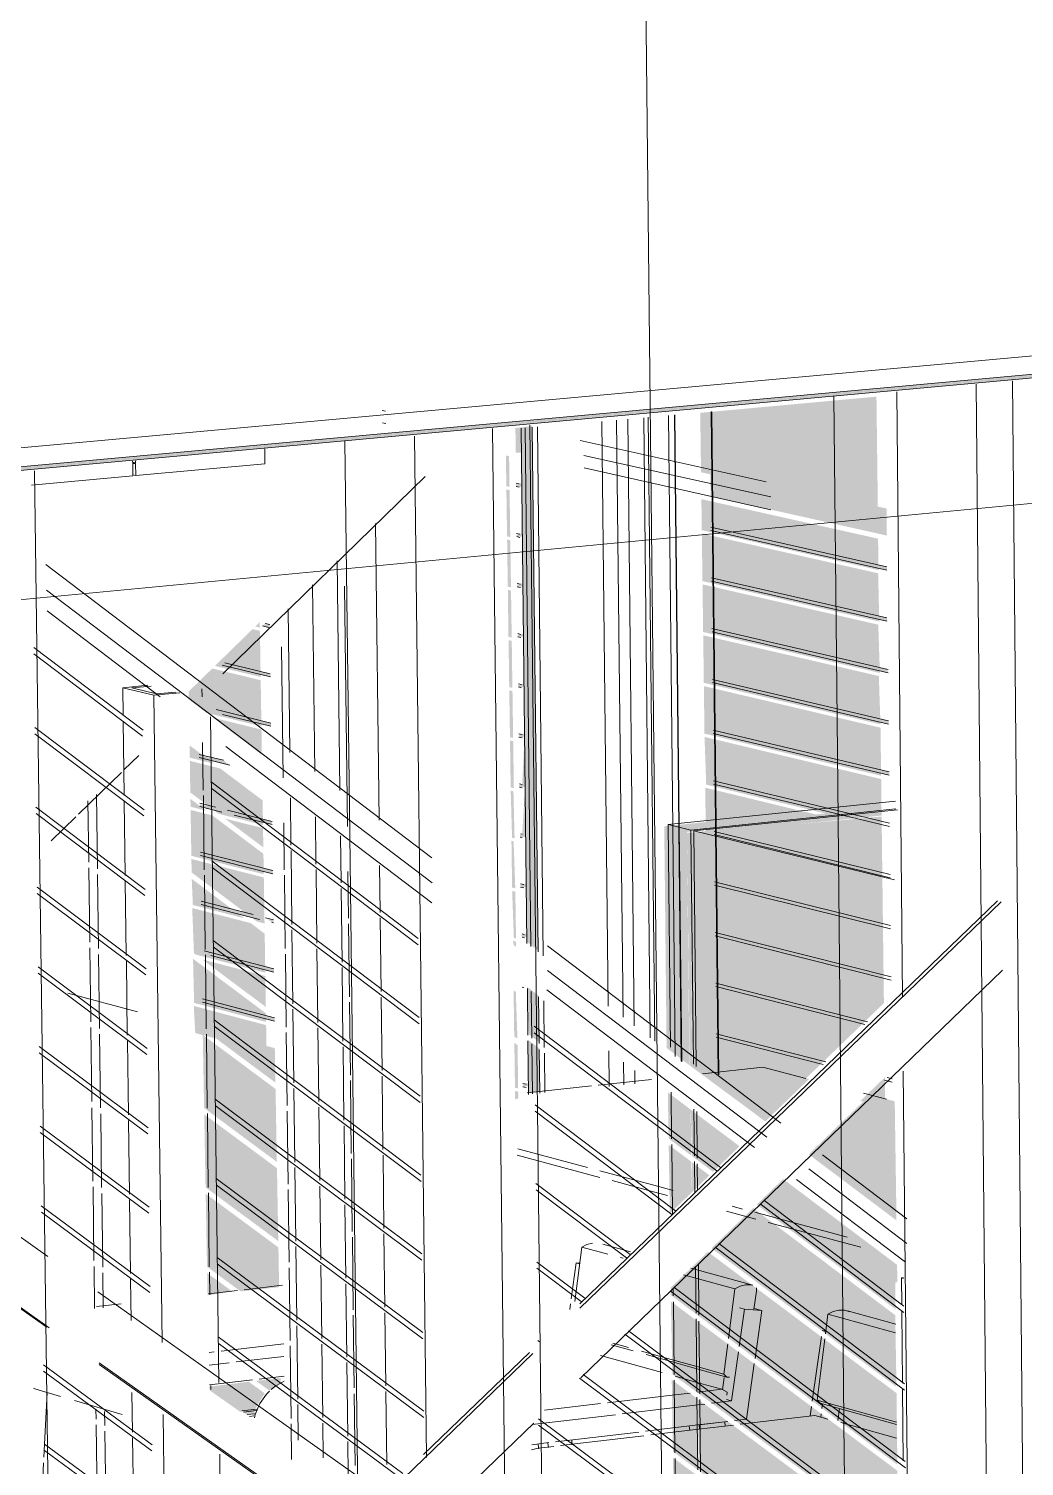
# Model space of a CAD drawing. Header units: inches. Extents: x 5690 to 5695, y -585 to 907.
# Drawn here: x 5690.4697 to 5690.5173, y 906.986 to 907.0548 of the extents above; entities that cross this region are included whole.
import ezdxf

# ---------------------------------------------------------------- set-up
doc = ezdxf.new("R2010")
doc.units = ezdxf.units.IN
doc.header["$MEASUREMENT"] = 0
for name, color, linetype, lineweight in [('A-CLNG', 13, 'Continuous', 13), ('A-DOOR', 31, 'Continuous', 13), ('A-DOOR-FRAM', 31, 'Continuous', 9), ('A-FLOR', 192, 'Continuous', 13), ('A-FLOR-HRAL', 11, 'Continuous', 9), ('A-GLAZ-2', 151, 'Continuous', 9), ('A-GLAZ-CURT', 52, 'Continuous', 9), ('A-GLAZ-CWMG', 51, 'Continuous', 9), ('A-ROOF', 132, 'Continuous', 13), ('A-WALL-PATT-1', 111, 'Continuous', 9), ('G-ANNO-SYMB-1', 111, 'Continuous', 9), ('I-FURN', 30, 'Continuous', 9), ('Q-CASE', 31, 'Continuous', 9), ('Q-SPCQ', 91, 'Continuous', 9), ('S-BEAM', 12, 'Continuous', 9), ('S-COLS', 52, 'Continuous', 9), ('S-STRS', 31, 'Continuous', 9)]:
    doc.layers.add(name, color=color, linetype=linetype, lineweight=lineweight)
for name, color, linetype, lineweight, transparency in [('A-DOOR-1', 31, 'Continuous', 13, 0.75), ('A-GLAZ-1', 151, 'Continuous', 13, 0.75), ('Q-SPCQ-1', 91, 'Continuous', 9, 0.3)]:
    doc.layers.add(name, color=color, linetype=linetype, lineweight=lineweight, transparency=transparency)

# ---------------------------------------------------------------- blocks, each defined once
blk = doc.blocks.new('FP_21-3D View 1')
at = {"layer": 'A-WALL-PATT-1'}
for p, q in [((5690.508388, 907.018621), (5690.508205, 907.037233)), ((5690.485023, 907.016235), (5690.484796, 907.035088)), ((5690.508705, 906.986502), (5690.508388, 907.018621)), ((5690.508388, 907.018621), (5690.508388, 907.018621)), ((5690.485415, 906.983705), (5690.485023, 907.016235)), ((5690.485023, 907.016235), (5690.485023, 907.016235)), ((5690.509021, 906.954573), (5690.508705, 906.986502)), ((5690.508705, 906.986502), (5690.508705, 906.986502))]:
    blk.add_line(p, q, dxfattribs=at)
blk = doc.blocks.new('FP_46-3D View 1')
at = {"layer": 'S-COLS'}
for p, q in [((5690.486427, 907.016942), (5690.486259, 907.031141)), ((5690.48648, 907.012521), (5690.486453, 907.014777)), ((5690.486525, 907.008735), (5690.486483, 907.012258)), ((5690.48657, 907.004952), (5690.486528, 907.008473)), ((5690.486615, 907.001172), (5690.486573, 907.00469)), ((5690.48666, 906.997395), (5690.486618, 907.00091)), ((5690.486705, 906.99362), (5690.486663, 906.997133)), ((5690.48675, 906.989857), (5690.486708, 906.993358)), ((5690.486795, 906.986088), (5690.486753, 906.989586))]:
    blk.add_line(p, q, dxfattribs=at)
blk = doc.blocks.new('FP_47-3D View 1')
at = {"layer": 'S-COLS'}
for p, q in [((5690.484555, 907.018364), (5690.484423, 907.029353)), ((5690.483353, 907.019273), (5690.483244, 907.028207)), ((5690.482154, 907.020179), (5690.48207, 907.027065)), ((5690.482209, 907.015744), (5690.482181, 907.018008)), ((5690.483407, 907.014842), (5690.483379, 907.017103)), ((5690.484609, 907.013936), (5690.484582, 907.016196)), ((5690.482256, 907.011947), (5690.482212, 907.015481)), ((5690.483453, 907.011048), (5690.48341, 907.014578)), ((5690.484655, 907.010146), (5690.484612, 907.013673)), ((5690.482302, 907.008153), (5690.482259, 907.011684)), ((5690.483499, 907.007257), (5690.483456, 907.010785)), ((5690.4847, 907.006358), (5690.484658, 907.009883)), ((5690.482349, 907.004361), (5690.482305, 907.00789)), ((5690.483546, 907.003469), (5690.483503, 907.006994)), ((5690.484746, 907.002573), (5690.484704, 907.006095)), ((5690.482395, 907.000572), (5690.482352, 907.004099)), ((5690.483592, 906.999683), (5690.483549, 907.003206)), ((5690.484792, 906.99879), (5690.484749, 907.00231)), ((5690.482442, 906.996786), (5690.482399, 907.00031)), ((5690.483638, 906.995899), (5690.483595, 906.99942)), ((5690.484837, 906.99501), (5690.484795, 906.998528)), ((5690.482488, 906.993002), (5690.482445, 906.996524)), ((5690.483684, 906.992119), (5690.483641, 906.995638)), ((5690.484883, 906.991233), (5690.484841, 906.994749)), ((5690.482535, 906.989221), (5690.482492, 906.99274)), ((5690.48373, 906.988341), (5690.483687, 906.991857)), ((5690.484929, 906.987458), (5690.484886, 906.990972)), ((5690.482559, 906.987255), (5690.482538, 906.98896)), ((5690.483753, 906.986414), (5690.483733, 906.98808)), ((5690.484951, 906.985571), (5690.484932, 906.987193)), ((5690.482627, 906.981704), (5690.482601, 906.983824)), ((5690.483806, 906.982058), (5690.483795, 906.982986)), ((5690.482637, 906.980931), (5690.482631, 906.981406)), ((5690.485054, 906.977059), (5690.485023, 906.979623)), ((5690.483863, 906.977424), (5690.48385, 906.978491))]:
    blk.add_line(p, q, dxfattribs=at)

msp = doc.modelspace()

# ---------------------------------------------------------------- hatches: boundary and pattern name
at = {"layer": 'A-CLNG'}
msp.add_hatch(color=256, dxfattribs=at).paths.add_polyline_path([(5690.241927, 907.012843), (5690.577408, 907.04359), (5690.577405, 907.04376), (5690.24192, 907.013046)], flags=0)
at = {"layer": 'A-DOOR-1'}
h = msp.add_hatch(color=256, dxfattribs=at)
h.paths.add_polyline_path([(5690.480095, 906.98848), (5690.480458, 906.988523), (5690.480519, 906.988745), (5690.479833, 906.988664), (5690.479924, 906.9886)], flags=0)
h.paths.add_polyline_path([(5690.493587, 907.003872), (5690.494119, 907.003931), (5690.494095, 907.006018), (5690.493558, 907.006423), (5690.493582, 907.004358), (5690.493313, 907.004285), (5690.493314, 907.004179), (5690.493583, 907.004201)], flags=0)
h.paths.add_polyline_path([(5690.494092, 907.006321), (5690.494067, 907.008547), (5690.49353, 907.008952), (5690.493604, 907.006689), (5690.493929, 907.006444)], flags=0)
h.paths.add_polyline_path([(5690.481425, 907.007315), (5690.481423, 907.007469), (5690.477968, 907.008329), (5690.477986, 907.008222), (5690.480189, 907.007641)], flags=0)
h.paths.add_polyline_path([(5690.481396, 907.009666), (5690.481394, 907.009821), (5690.478179, 907.010607), (5690.478387, 907.01045), (5690.481127, 907.009736)], flags=0)
h.paths.add_polyline_path([(5690.494043, 907.010706), (5690.493762, 907.035808), (5690.492957, 907.035713), (5690.492974, 907.034533), (5690.493242, 907.034531), (5690.493259, 907.033069), (5690.492989, 907.033022), (5690.49299, 907.032913), (5690.49326, 907.032913), (5690.493286, 907.030671), (5690.493016, 907.030621), (5690.493017, 907.030513), (5690.493287, 907.030515), (5690.493313, 907.028273), (5690.493043, 907.028222), (5690.493045, 907.028113), (5690.493314, 907.028117), (5690.49334, 907.025877), (5690.49307, 907.025823), (5690.493072, 907.025715), (5690.493341, 907.025721), (5690.493366, 907.023482), (5690.493097, 907.023426), (5690.493099, 907.023318), (5690.493368, 907.023325), (5690.493393, 907.021087), (5690.493124, 907.02103), (5690.493126, 907.020922), (5690.493395, 907.020931), (5690.493282, 907.018651), (5690.493151, 907.018634), (5690.493153, 907.018527), (5690.493422, 907.018538), (5690.493282, 907.016263), (5690.493178, 907.01624), (5690.49318, 907.016133), (5690.493449, 907.016146), (5690.493474, 907.013911), (5690.493205, 907.013847), (5690.493207, 907.01374), (5690.493476, 907.013755), (5690.493501, 907.011521), (5690.493232, 907.011455), (5690.493282, 907.011336), (5690.493503, 907.011365), (5690.493506, 907.011113), (5690.493929, 907.010792)], flags=0)
h.paths.add_polyline_path([(5690.481367, 907.012018), (5690.481365, 907.012173), (5690.481106, 907.012189), (5690.481315, 907.012032)], flags=0)
h.paths.add_polyline_path([(5690.480702, 907.01219), (5690.480391, 907.012423), (5690.477909, 907.013011), (5690.477942, 907.0129), (5690.480189, 907.012322)], flags=0)
h.paths.add_polyline_path([(5690.481338, 907.014372), (5690.481336, 907.014526), (5690.477879, 907.015354), (5690.47788, 907.015251), (5690.48019, 907.014664)], flags=0)
h.paths.add_polyline_path([(5690.481309, 907.016726), (5690.481307, 907.01688), (5690.479292, 907.017336), (5690.479497, 907.017181), (5690.48019, 907.017007)], flags=0)
h.paths.add_polyline_path([(5690.478893, 907.017333), (5690.478589, 907.017562), (5690.477849, 907.017697), (5690.477851, 907.017594), (5690.478383, 907.017461)], flags=0)
h.paths.add_polyline_path([(5690.479274, 907.019579), (5690.478973, 907.019806), (5690.47782, 907.020042), (5690.477821, 907.019939), (5690.478383, 907.019799)], flags=0)
h.paths.add_polyline_path([(5690.481251, 907.021438), (5690.481249, 907.021592), (5690.478722, 907.02216), (5690.478924, 907.022007), (5690.48019, 907.021697)], flags=0)
h.paths.add_polyline_path([(5690.481222, 907.023796), (5690.48122, 907.023949), (5690.478994, 907.024437), (5690.478908, 907.024354), (5690.480191, 907.024044)], flags=0)
h.paths.add_polyline_path([(5690.481192, 907.026154), (5690.48119, 907.026308), (5690.48093, 907.026321), (5690.480844, 907.026237)], flags=0)
h = msp.add_hatch(color=256, dxfattribs=at)
h.paths.add_polyline_path([(5690.492944, 907.003594), (5690.493095, 907.00361), (5690.493091, 907.00394), (5690.492939, 907.00398)], flags=0)
h.paths.add_polyline_path([(5690.493088, 907.004097), (5690.493059, 907.006168), (5690.492906, 907.006281), (5690.492936, 907.004137)], flags=0)
h.paths.add_polyline_path([(5690.481041, 907.005842), (5690.48102, 907.007129), (5690.477556, 907.008045), (5690.477626, 907.00675), (5690.480592, 907.005961)], flags=0)
h.paths.add_polyline_path([(5690.493054, 907.00649), (5690.492975, 907.008739), (5690.49287, 907.008766), (5690.492901, 907.006587), (5690.493017, 907.0065)], flags=0)
h.paths.add_polyline_path([(5690.481018, 907.007284), (5690.481012, 907.007692), (5690.47752, 907.010304), (5690.477572, 907.008194), (5690.47978, 907.007611)], flags=0)
h.paths.add_polyline_path([(5690.481007, 907.007997), (5690.480983, 907.009484), (5690.477967, 907.010272), (5690.479776, 907.008918)], flags=0)
h.paths.add_polyline_path([(5690.480981, 907.009639), (5690.480951, 907.011508), (5690.480279, 907.012013), (5690.47748, 907.012734), (5690.477564, 907.010573), (5690.477652, 907.010507), (5690.479773, 907.009954)], flags=0)
h.paths.add_polyline_path([(5690.492991, 907.01087), (5690.492988, 907.011122), (5690.492836, 907.011161), (5690.492884, 907.010951)], flags=0)
h.paths.add_polyline_path([(5690.492985, 907.011279), (5690.492953, 907.013519), (5690.492801, 907.013558), (5690.492883, 907.011305)], flags=0)
h.paths.add_polyline_path([(5690.480947, 907.011814), (5690.480946, 907.011841), (5690.480894, 907.011854)], flags=0)
h.paths.add_polyline_path([(5690.480944, 907.011995), (5690.480909, 907.014198), (5690.477442, 907.015081), (5690.477453, 907.014437), (5690.480581, 907.012089)], flags=0)
h.paths.add_polyline_path([(5690.479967, 907.012247), (5690.477458, 907.01413), (5690.477512, 907.012879), (5690.479765, 907.012299)], flags=0)
h.paths.add_polyline_path([(5690.492951, 907.013676), (5690.49287, 907.01593), (5690.492767, 907.015955), (5690.492799, 907.013715), (5690.492876, 907.013695)], flags=0)
h.paths.add_polyline_path([(5690.480907, 907.014353), (5690.480891, 907.015328), (5690.47845, 907.017166), (5690.477404, 907.017429), (5690.47744, 907.015235), (5690.479757, 907.014645)], flags=0)
h.paths.add_polyline_path([(5690.480886, 907.015635), (5690.480872, 907.016557), (5690.479055, 907.017014), (5690.480263, 907.016104)], flags=0)
h.paths.add_polyline_path([(5690.492917, 907.016074), (5690.492862, 907.018323), (5690.492732, 907.018354), (5690.492796, 907.016104), (5690.492869, 907.016086)], flags=0)
h.paths.add_polyline_path([(5690.480869, 907.016711), (5690.480851, 907.017887), (5690.478824, 907.019416), (5690.477366, 907.019778), (5690.477391, 907.018267), (5690.478749, 907.017244), (5690.479749, 907.016993)], flags=0)
h.paths.add_polyline_path([(5690.478144, 907.017396), (5690.477396, 907.01796), (5690.477402, 907.017583), (5690.477938, 907.017448)], flags=0)
h.paths.add_polyline_path([(5690.492882, 907.018474), (5690.49285, 907.020718), (5690.492698, 907.020755), (5690.49273, 907.018511), (5690.492862, 907.018479)], flags=0)
h.paths.add_polyline_path([(5690.478521, 907.019645), (5690.477354, 907.020525), (5690.477364, 907.019932), (5690.47793, 907.019791)], flags=0)
h.paths.add_polyline_path([(5690.480816, 907.020072), (5690.480797, 907.021279), (5690.478464, 907.02185), (5690.479736, 907.020889)], flags=0)
h.paths.add_polyline_path([(5690.492848, 907.020875), (5690.492816, 907.02312), (5690.492663, 907.023157), (5690.492696, 907.020912)], flags=0)
h.paths.add_polyline_path([(5690.480795, 907.021433), (5690.48076, 907.023641), (5690.478441, 907.024202), (5690.477313, 907.023101), (5690.477319, 907.022716), (5690.478165, 907.022077), (5690.479734, 907.021693)], flags=0)
h.paths.add_polyline_path([(5690.492813, 907.023277), (5690.492781, 907.025524), (5690.492629, 907.02556), (5690.492661, 907.023313)], flags=0)
h.paths.add_polyline_path([(5690.480758, 907.023796), (5690.480723, 907.026006), (5690.480373, 907.026089), (5690.478566, 907.024325), (5690.479726, 907.024045)], flags=0)
h.paths.add_polyline_path([(5690.492779, 907.02568), (5690.492747, 907.027929), (5690.492594, 907.027964), (5690.492626, 907.025716)], flags=0)
h.paths.add_polyline_path([(5690.48072, 907.02616), (5690.480716, 907.026424), (5690.4805, 907.026212)], flags=0)
h.paths.add_polyline_path([(5690.492744, 907.028085), (5690.492712, 907.030335), (5690.49256, 907.03037), (5690.492592, 907.028121)], flags=0)
h.paths.add_polyline_path([(5690.49271, 907.030492), (5690.492677, 907.032743), (5690.492525, 907.032777), (5690.492557, 907.030526)], flags=0)
h.paths.add_polyline_path([(5690.492675, 907.032899), (5690.492654, 907.034367), (5690.492502, 907.034401), (5690.492523, 907.032934)], flags=0)
h = msp.add_hatch(color=256, dxfattribs=at)
h.paths.add_polyline_path([(5690.479767, 906.988626), (5690.480486, 906.98871), (5690.480642, 906.989019), (5690.480958, 906.989496), (5690.480192, 906.990057), (5690.478296, 906.98982), (5690.478319, 906.989642), (5690.478473, 906.989534)], flags=0)
h.paths.add_polyline_path([(5690.481173, 906.989635), (5690.48143, 906.98982), (5690.481724, 906.990034), (5690.48172, 906.990235), (5690.480542, 906.990098), (5690.481139, 906.98966)], flags=0)
h.paths.add_polyline_path([(5690.478215, 906.994197), (5690.479402, 906.994375), (5690.478196, 906.995263), (5690.478212, 906.994375)], flags=0)
h.paths.add_polyline_path([(5690.479804, 906.994378), (5690.481642, 906.994587), (5690.481608, 906.996487), (5690.478126, 906.999059), (5690.47819, 906.995566), (5690.479629, 906.994506)], flags=0)
h.paths.add_polyline_path([(5690.481602, 906.99679), (5690.48154, 907.000278), (5690.478056, 907.002859), (5690.47812, 906.999363), (5690.480231, 906.997804)], flags=0)
h.paths.add_polyline_path([(5690.481534, 907.000581), (5690.481471, 907.004072), (5690.477986, 907.006663), (5690.47805, 907.003164), (5690.48021, 907.001563)], flags=0)
h.paths.add_polyline_path([(5690.481466, 907.004375), (5690.481436, 907.006027), (5690.478029, 907.006932), (5690.480189, 907.005325)], flags=0)
at = {"layer": 'A-GLAZ-1'}
h = msp.add_hatch(color=256, dxfattribs=at)
h.paths.add_polyline_path([(5690.50207, 907.016675), (5690.507334, 907.017216), (5690.502046, 907.018494), (5690.502051, 907.018105)], flags=0)
h.paths.add_polyline_path([(5690.507796, 907.017263), (5690.510487, 907.01754), (5690.51047, 907.018908), (5690.502013, 907.020926), (5690.502093, 907.018641), (5690.505982, 907.017702)], flags=0)
h.paths.add_polyline_path([(5690.510468, 907.019068), (5690.51044, 907.021367), (5690.501981, 907.023358), (5690.502011, 907.021084), (5690.510371, 907.019091)], flags=0)
h.paths.add_polyline_path([(5690.510438, 907.021527), (5690.510359, 907.02384), (5690.501949, 907.025792), (5690.501979, 907.023517), (5690.510365, 907.021545)], flags=0)
h.paths.add_polyline_path([(5690.510408, 907.023988), (5690.510332, 907.026301), (5690.501916, 907.028228), (5690.501947, 907.025951), (5690.510358, 907.024)], flags=0)
h.paths.add_polyline_path([(5690.510378, 907.02645), (5690.510326, 907.028759), (5690.501884, 907.030665), (5690.501914, 907.028386), (5690.510352, 907.026456)], flags=0)
h.paths.add_polyline_path([(5690.510347, 907.028914), (5690.510322, 907.030417), (5690.501862, 907.032308), (5690.501882, 907.030823), (5690.510346, 907.028914)], flags=0)
h.paths.add_polyline_path([(5690.510313, 907.031717), (5690.510245, 907.037216), (5690.501807, 907.036441), (5690.501845, 907.033596), (5690.510199, 907.031742)], flags=0)
h = msp.add_hatch(color=256, dxfattribs=at)
h.paths.add_polyline_path([(5690.507719, 907.017399), (5690.50818, 907.017447), (5690.502445, 907.018782), (5690.502494, 907.01866), (5690.506371, 907.017724)], flags=0)
h.paths.add_polyline_path([(5690.510852, 907.019089), (5690.510851, 907.019249), (5690.50242, 907.021208), (5690.502421, 907.021097), (5690.510753, 907.019112)], flags=0)
h.paths.add_polyline_path([(5690.510829, 907.021542), (5690.510827, 907.021702), (5690.502395, 907.023635), (5690.502396, 907.023524), (5690.510754, 907.02156)], flags=0)
h.paths.add_polyline_path([(5690.510805, 907.023997), (5690.510754, 907.024168), (5690.502369, 907.026063), (5690.50237, 907.025952), (5690.510754, 907.024008)], flags=0)
h.paths.add_polyline_path([(5690.510781, 907.026452), (5690.510734, 907.026622), (5690.502344, 907.028492), (5690.502345, 907.028381), (5690.510754, 907.026458)], flags=0)
h.paths.add_polyline_path([(5690.510757, 907.028909), (5690.510734, 907.029073), (5690.502319, 907.030922), (5690.50232, 907.03081), (5690.510754, 907.02891)], flags=0)
h.paths.add_polyline_path([(5690.510743, 907.030566), (5690.510727, 907.031863), (5690.502287, 907.033732), (5690.502305, 907.03245), (5690.510736, 907.030568)], flags=0)
for points in [[(5690.502075, 907.016295), (5690.510492, 907.017163), (5690.510487, 907.01754), (5690.50207, 907.016675)], [(5690.510534, 907.013731), (5690.510492, 907.017115), (5690.50247, 907.01638), (5690.502101, 907.0158), (5690.510384, 907.013767)]]:
    msp.add_hatch(color=256, dxfattribs=at).paths.add_polyline_path(points, flags=0)
h = msp.add_hatch(color=256, dxfattribs=at)
h.paths.add_polyline_path([(5690.510663, 907.003196), (5690.510646, 907.004631), (5690.509478, 907.003503), (5690.510411, 907.003261)], flags=0)
h.paths.add_polyline_path([(5690.506544, 907.004263), (5690.510602, 907.008179), (5690.510534, 907.013731), (5690.502081, 907.015805), (5690.50223, 907.004611), (5690.504318, 907.00484), (5690.506017, 907.0044)], flags=0)
at = {"layer": 'Q-SPCQ-1'}
msp.add_hatch(color=256, dxfattribs=at).paths.add_polyline_path([(5690.50117, 907.016379), (5690.502568, 907.016523), (5690.502564, 907.016901), (5690.500084, 907.016646), (5690.501107, 907.016395)], flags=0)
h = msp.add_hatch(color=256, dxfattribs=at)
h.paths.add_polyline_path([(5690.500392, 906.963519), (5690.500561, 906.963542), (5690.500391, 906.963667)], flags=0)
h.paths.add_polyline_path([(5690.500903, 906.963587), (5690.501469, 906.963661), (5690.501771, 906.966908), (5690.500685, 906.967702), (5690.500388, 906.963966), (5690.500541, 906.963853)], flags=0)
h.paths.add_polyline_path([(5690.501767, 906.967205), (5690.501725, 906.96991), (5690.50068, 906.970707), (5690.500661, 906.967984), (5690.501474, 906.967421)], flags=0)
h.paths.add_polyline_path([(5690.501689, 906.973303), (5690.501678, 906.974364), (5690.500632, 906.975201), (5690.500644, 906.974105), (5690.501366, 906.973531)], flags=0)
h.paths.add_polyline_path([(5690.501675, 906.974662), (5690.501639, 906.978102), (5690.500593, 906.97894), (5690.500629, 906.975499), (5690.501366, 906.97489)], flags=0)
h.paths.add_polyline_path([(5690.501635, 906.978401), (5690.501599, 906.981843), (5690.500553, 906.982635), (5690.500589, 906.979239), (5690.501367, 906.9786)], flags=0)
h.paths.add_polyline_path([(5690.501596, 906.982142), (5690.501594, 906.985612), (5690.500503, 906.98642), (5690.50055, 906.982982), (5690.501491, 906.98222)], flags=0)
h.paths.add_polyline_path([(5690.50159, 906.98591), (5690.501534, 906.989342), (5690.500443, 906.990154), (5690.500498, 906.986719), (5690.501505, 906.985972)], flags=0)
h.paths.add_polyline_path([(5690.50153, 906.989641), (5690.501491, 906.993088), (5690.500401, 906.993904), (5690.500471, 906.990413), (5690.501381, 906.989753)], flags=0)
h.paths.add_polyline_path([(5690.501487, 906.993388), (5690.501454, 906.995583), (5690.500393, 906.994555), (5690.500397, 906.994204), (5690.501378, 906.99347)], flags=0)
h.paths.add_polyline_path([(5690.500346, 906.998101), (5690.501414, 906.999131), (5690.501358, 907.000604), (5690.500297, 907.0014), (5690.500337, 906.998948)], flags=0)
h.paths.add_polyline_path([(5690.501386, 907.00088), (5690.501345, 907.00309), (5690.500256, 907.003909), (5690.500292, 907.001701), (5690.501357, 907.000902)], flags=0)
h.paths.add_polyline_path([(5690.501288, 907.005211), (5690.50117, 907.016379), (5690.500084, 907.016646), (5690.500197, 907.006038), (5690.501246, 907.005243)], flags=0)
h = msp.add_hatch(color=256, dxfattribs=at)
h.paths.add_polyline_path([(5690.501469, 906.963661), (5690.501604, 906.963679), (5690.501906, 906.966808), (5690.501771, 906.966908), (5690.501467, 906.963852)], flags=0)
h.paths.add_polyline_path([(5690.501903, 906.967106), (5690.501861, 906.969814), (5690.501725, 906.96991), (5690.501767, 906.967205)], flags=0)
h.paths.add_polyline_path([(5690.501825, 906.973207), (5690.501814, 906.974264), (5690.501678, 906.974364), (5690.501689, 906.973303)], flags=0)
h.paths.add_polyline_path([(5690.501811, 906.974562), (5690.501775, 906.978002), (5690.501639, 906.978102), (5690.501675, 906.974662)], flags=0)
h.paths.add_polyline_path([(5690.501772, 906.9783), (5690.501735, 906.981742), (5690.501599, 906.981843), (5690.501635, 906.978401)], flags=0)
h.paths.add_polyline_path([(5690.501732, 906.982041), (5690.501731, 906.985511), (5690.501594, 906.985612), (5690.501596, 906.982142), (5690.501698, 906.982067)], flags=0)
h.paths.add_polyline_path([(5690.501726, 906.985809), (5690.50167, 906.98924), (5690.501534, 906.989342), (5690.50159, 906.98591)], flags=0)
h.paths.add_polyline_path([(5690.501667, 906.98954), (5690.501627, 906.992985), (5690.501491, 906.993088), (5690.50153, 906.989641), (5690.50165, 906.989552)], flags=0)
h.paths.add_polyline_path([(5690.501624, 906.993286), (5690.501588, 906.995712), (5690.501454, 906.995583), (5690.501487, 906.993388)], flags=0)
h.paths.add_polyline_path([(5690.501414, 906.999131), (5690.501548, 906.99926), (5690.501528, 907.000477), (5690.501391, 907.00058), (5690.5014, 907.000041)], flags=0)
h.paths.add_polyline_path([(5690.501523, 907.000777), (5690.501488, 907.002983), (5690.501351, 907.003086), (5690.501414, 907.000859)], flags=0)
h.paths.add_polyline_path([(5690.501424, 907.005108), (5690.501306, 907.016346), (5690.501171, 907.016333), (5690.501305, 907.005198)], flags=0)
h = msp.add_hatch(color=256, dxfattribs=at)
h.paths.add_polyline_path([(5690.501604, 906.963679), (5690.50484, 906.964106), (5690.501907, 906.96675), (5690.501602, 906.963852)], flags=0)
h.paths.add_polyline_path([(5690.50518, 906.964151), (5690.508862, 906.964908), (5690.501869, 906.969796), (5690.501903, 906.967106), (5690.505053, 906.964244)], flags=0)
h.paths.add_polyline_path([(5690.51146, 906.966487), (5690.511453, 906.967232), (5690.501814, 906.974264), (5690.501825, 906.973207), (5690.511304, 906.966597)], flags=0)
h.paths.add_polyline_path([(5690.511449, 906.967526), (5690.511376, 906.970904), (5690.501775, 906.978002), (5690.501811, 906.974562), (5690.511303, 906.967634)], flags=0)
h.paths.add_polyline_path([(5690.511373, 906.9712), (5690.51134, 906.974618), (5690.501735, 906.981742), (5690.501772, 906.9783), (5690.511263, 906.971281)], flags=0)
h.paths.add_polyline_path([(5690.511337, 906.974915), (5690.511305, 906.978401), (5690.501731, 906.985511), (5690.501732, 906.982041), (5690.511264, 906.97497)], flags=0)
h.paths.add_polyline_path([(5690.511342, 906.978668), (5690.511304, 906.982085), (5690.50167, 906.98924), (5690.501771, 906.985776), (5690.511305, 906.978696)], flags=0)
h.paths.add_polyline_path([(5690.5113, 906.982381), (5690.51125, 906.985791), (5690.501627, 906.992985), (5690.501667, 906.98954), (5690.511178, 906.982472)], flags=0)
h.paths.add_polyline_path([(5690.511246, 906.986088), (5690.511206, 906.989509), (5690.502173, 906.996276), (5690.501588, 906.995712), (5690.501624, 906.993286), (5690.511161, 906.986152)], flags=0)
h.paths.add_polyline_path([(5690.511203, 906.989808), (5690.511145, 906.993241), (5690.504339, 906.998368), (5690.50235, 906.996447), (5690.511154, 906.989845)], flags=0)
h.paths.add_polyline_path([(5690.511158, 906.993529), (5690.511146, 906.994814), (5690.511242, 906.994825), (5690.511234, 906.995653), (5690.505776, 906.999759), (5690.504512, 906.998535), (5690.511145, 906.993538)], flags=0)
h.paths.add_polyline_path([(5690.511205, 906.997779), (5690.51112, 907.003482), (5690.50994, 907.003787), (5690.507002, 907.000944), (5690.510897, 906.99801)], flags=0)
h.paths.add_polyline_path([(5690.501548, 906.99926), (5690.502248, 906.999937), (5690.501528, 907.000477), (5690.501535, 907.000041)], flags=0)
h.paths.add_polyline_path([(5690.502421, 907.000104), (5690.503689, 907.001328), (5690.501488, 907.002983), (5690.501523, 907.000777), (5690.502163, 907.000297)], flags=0)
h.paths.add_polyline_path([(5690.504917, 907.002515), (5690.507017, 907.004543), (5690.504799, 907.005116), (5690.502689, 907.004871), (5690.502569, 907.016476), (5690.501306, 907.016333), (5690.501434, 907.0051), (5690.503882, 907.003294)], flags=0)

# ---------------------------------------------------------------- linework, layer by layer
at = {"layer": 'A-CLNG'}
for p, q in [((5690.241885, 907.014059), (5690.577405, 907.04461)), ((5690.577408, 907.04359), (5690.241927, 907.012843))]:
    msp.add_line(p, q, dxfattribs=at)
at = {"layer": 'A-DOOR'}
for p, q in [((5690.497403, 907.008042), (5690.497098, 907.036027)), ((5690.497803, 907.036092), (5690.498113, 907.007505)), ((5690.498337, 907.036138), (5690.49865, 907.007097)), ((5690.499099, 907.036209), (5690.499417, 907.006517)), ((5690.493507, 907.011038), (5690.493229, 907.035701)), ((5690.493416, 907.035718), (5690.493695, 907.010896)), ((5690.493695, 907.010896), (5690.493416, 907.035718)), ((5690.493416, 907.035718), (5690.493695, 907.010896)), ((5690.494044, 907.010632), (5690.493762, 907.03575)), ((5690.494007, 907.035773), (5690.49429, 907.010446)), ((5690.477954, 907.022846), (5690.477949, 907.02323)), ((5690.47801, 907.018384), (5690.477981, 907.02066)), ((5690.472944, 907.014616), (5690.472898, 907.01817)), ((5690.478059, 907.014567), (5690.478014, 907.018129)), ((5690.472526, 907.01493), (5690.472487, 907.01787)), ((5690.472576, 907.011104), (5690.472529, 907.014654)), ((5690.472995, 907.010791), (5690.472948, 907.014341)), ((5690.478107, 907.010755), (5690.478062, 907.014312)), ((5690.472627, 907.007283), (5690.47258, 907.010829)), ((5690.473045, 907.006972), (5690.472998, 907.010516)), ((5690.478155, 907.006948), (5690.47811, 907.010501)), ((5690.493556, 907.006647), (5690.493531, 907.008882)), ((5690.493719, 907.00874), (5690.493744, 907.006506)), ((5690.493744, 907.006506), (5690.493719, 907.00874)), ((5690.493719, 907.00874), (5690.493744, 907.006506)), ((5690.494093, 907.006243), (5690.494068, 907.008477)), ((5690.494314, 907.008291), (5690.494339, 907.006058)), ((5690.472677, 907.003468), (5690.47263, 907.007009)), ((5690.473095, 907.003173), (5690.473049, 907.006698)), ((5690.478204, 907.003147), (5690.478159, 907.006695)), ((5690.493588, 907.003814), (5690.493559, 907.006374)), ((5690.493747, 907.006232), (5690.493774, 907.003835)), ((5690.493774, 907.003835), (5690.493747, 907.006232)), ((5690.493747, 907.006232), (5690.493774, 907.003835)), ((5690.494119, 907.003872), (5690.494096, 907.005969)), ((5690.494342, 907.005784), (5690.494363, 907.003899)), ((5690.497445, 907.004189), (5690.497426, 907.005892)), ((5690.498136, 907.005356), (5690.498148, 907.004266)), ((5690.498673, 907.004949), (5690.49868, 907.004323)), ((5690.472727, 906.999658), (5690.472681, 907.003173)), ((5690.473145, 906.999349), (5690.473099, 907.002884)), ((5690.478252, 906.999352), (5690.478207, 907.002894)), ((5690.472777, 906.995854), (5690.472731, 906.999385)), ((5690.473195, 906.995546), (5690.473149, 906.999076)), ((5690.4783, 906.995561), (5690.478255, 906.999099)), ((5690.472808, 906.993565), (5690.472781, 906.995581)), ((5690.473221, 906.993597), (5690.473199, 906.995274)), ((5690.478317, 906.994221), (5690.478303, 906.995309)), ((5690.478374, 906.989691), (5690.478372, 906.989882)), ((5690.472878, 906.988261), (5690.472871, 906.988747)), ((5690.473295, 906.987956), (5690.473286, 906.988626)), ((5690.47985, 906.988666), (5690.480573, 906.988751)), ((5690.480539, 906.988672), (5690.479941, 906.988602)), ((5690.479941, 906.988602), (5690.480539, 906.988672)), ((5690.480539, 906.988672), (5690.479941, 906.988602)), ((5690.48011, 906.988482), (5690.480476, 906.988525)), ((5690.480435, 906.988422), (5690.48023, 906.988398)), ((5690.472927, 906.984473), (5690.472881, 906.987989)), ((5690.473345, 906.984169), (5690.473299, 906.987684))]:
    msp.add_line(p, q, dxfattribs=at)
at = {"layer": 'A-DOOR-FRAM'}
for p, q in [((5690.499627, 907.006357), (5690.499308, 907.036227)), ((5690.500593, 907.036346), (5690.500801, 907.016596)), ((5690.502566, 907.01677), (5690.50236, 907.036497)), ((5690.500801, 907.016596), (5690.50092, 907.005379)), ((5690.502569, 907.016392), (5690.502566, 907.01677)), ((5690.502691, 907.004756), (5690.50257, 907.016345))]:
    msp.add_line(p, q, dxfattribs=at)
at = {"layer": 'A-FLOR'}
msp.add_line((5690.474868, 907.007771), (5690.471526, 907.008658), dxfattribs=at)
at = {"layer": 'A-FLOR-HRAL'}
for p, q in [((5690.486583, 907.036554), (5690.486739, 907.036519)), ((5690.486591, 907.035957), (5690.486746, 907.035923)), ((5690.504966, 907.033139), (5690.496052, 907.035113)), ((5690.49624, 907.034406), (5690.505195, 907.032415)), ((5690.496247, 907.033802), (5690.505195, 907.031805)), ((5690.492989, 907.033069), (5690.493141, 907.033035)), ((5690.493143, 907.032879), (5690.492991, 907.032913)), ((5690.493016, 907.030669), (5690.493168, 907.030634)), ((5690.49317, 907.030478), (5690.493018, 907.030513)), ((5690.502318, 907.030968), (5690.510734, 907.029073)), ((5690.510734, 907.028914), (5690.50232, 907.030811)), ((5690.488954, 907.015132), (5690.470474, 907.029174)), ((5690.502344, 907.028539), (5690.510734, 907.026622)), ((5690.510734, 907.026463), (5690.502345, 907.028381)), ((5690.488973, 907.013934), (5690.470498, 907.027958)), ((5690.493043, 907.02827), (5690.493195, 907.028234)), ((5690.493197, 907.028078), (5690.493045, 907.028113)), ((5690.475953, 907.022845), (5690.470528, 907.02696)), ((5690.481193, 907.026154), (5690.480844, 907.026237)), ((5690.480971, 907.02636), (5690.481191, 907.026308)), ((5690.49307, 907.025871), (5690.493222, 907.025836)), ((5690.493224, 907.02568), (5690.493072, 907.025715)), ((5690.502369, 907.02611), (5690.510804, 907.024156)), ((5690.510805, 907.023997), (5690.502371, 907.025952)), ((5690.469896, 907.025211), (5690.475127, 907.021251)), ((5690.475107, 907.020962), (5690.4699, 907.024903)), ((5690.481222, 907.023796), (5690.478909, 907.024354)), ((5690.479035, 907.024477), (5690.48122, 907.02395)), ((5690.493097, 907.023474), (5690.493249, 907.023438)), ((5690.502394, 907.023682), (5690.510827, 907.021702)), ((5690.510829, 907.021542), (5690.502396, 907.023524)), ((5690.475355, 907.0234), (5690.474157, 907.023283)), ((5690.474174, 907.021953), (5690.474157, 907.023283)), ((5690.474157, 907.023283), (5690.475651, 907.022918)), ((5690.475512, 907.023362), (5690.474597, 907.023273)), ((5690.474597, 907.023273), (5690.475776, 907.022984)), ((5690.475651, 907.022918), (5690.476888, 907.023039)), ((5690.475651, 907.022918), (5690.47605, 906.991928)), ((5690.475776, 907.022984), (5690.476692, 907.023074)), ((5690.493251, 907.023282), (5690.493099, 907.023318)), ((5690.478626, 907.022233), (5690.481249, 907.021592)), ((5690.474224, 907.01812), (5690.474178, 907.021678)), ((5690.478753, 906.990016), (5690.47835, 907.02189)), ((5690.481251, 907.021438), (5690.478925, 907.022007)), ((5690.469948, 907.021384), (5690.475176, 907.017438)), ((5690.475157, 907.017149), (5690.469952, 907.021077)), ((5690.493124, 907.021078), (5690.493276, 907.021042)), ((5690.493278, 907.020885), (5690.493126, 907.020922)), ((5690.50242, 907.021256), (5690.510851, 907.019249)), ((5690.510853, 907.019089), (5690.502421, 907.021097)), ((5690.477819, 907.020092), (5690.478973, 907.019807)), ((5690.488957, 907.012981), (5690.479083, 907.020471)), ((5690.479275, 907.019579), (5690.477821, 907.019939)), ((5690.478387, 907.018783), (5690.488302, 907.011276)), ((5690.493151, 907.018683), (5690.493283, 907.018651)), ((5690.502445, 907.01883), (5690.50818, 907.017447)), ((5690.507719, 907.017399), (5690.502447, 907.018672)), ((5690.488306, 907.010972), (5690.478391, 907.018477)), ((5690.493283, 907.018495), (5690.493153, 907.018527)), ((5690.469999, 907.01756), (5690.475225, 907.013628)), ((5690.474274, 907.014291), (5690.474228, 907.017845)), ((5690.477849, 907.017748), (5690.478595, 907.017561)), ((5690.478899, 907.017331), (5690.477851, 907.017594)), ((5690.479177, 907.017415), (5690.481307, 907.016881)), ((5690.508813, 907.017135), (5690.507719, 907.017399)), ((5690.50818, 907.017447), (5690.509275, 907.017183)), ((5690.475207, 907.013339), (5690.470003, 907.017253)), ((5690.481309, 907.016726), (5690.479482, 907.017185)), ((5690.50895, 907.017102), (5690.508813, 907.017135)), ((5690.510876, 907.016637), (5690.50895, 907.017102)), ((5690.509275, 907.017183), (5690.509412, 907.01715)), ((5690.509412, 907.01715), (5690.510875, 907.016797)), ((5690.493283, 907.016107), (5690.49318, 907.016133)), ((5690.49321, 907.016282), (5690.493283, 907.016264)), ((5690.50247, 907.016406), (5690.510898, 907.014346)), ((5690.5109, 907.014186), (5690.502472, 907.016247)), ((5690.477879, 907.015405), (5690.481337, 907.014526)), ((5690.481339, 907.014372), (5690.477881, 907.015251)), ((5690.478435, 907.014978), (5690.488347, 907.007497)), ((5690.48835, 907.007194), (5690.478439, 907.014673)), ((5690.474324, 907.010469), (5690.474278, 907.014017)), ((5690.493205, 907.013897), (5690.493357, 907.013859)), ((5690.502495, 907.013982), (5690.510922, 907.011896)), ((5690.47005, 907.013739), (5690.475275, 907.009821)), ((5690.475256, 907.009532), (5690.470054, 907.013433)), ((5690.493359, 907.013702), (5690.493207, 907.01374)), ((5690.510923, 907.011736), (5690.502497, 907.013824)), ((5690.477908, 907.013062), (5690.480397, 907.012422)), ((5690.480708, 907.012188), (5690.477911, 907.012908)), ((5690.480988, 907.01227), (5690.481366, 907.012173)), ((5690.481368, 907.012019), (5690.4813, 907.012036)), ((5690.478483, 907.011177), (5690.488391, 907.003722)), ((5690.493282, 907.011492), (5690.493384, 907.011466)), ((5690.493386, 907.011309), (5690.493282, 907.011336)), ((5690.502521, 907.01156), (5690.510945, 907.009447)), ((5690.510947, 907.009287), (5690.502522, 907.011402)), ((5690.478058, 907.01069), (5690.481395, 907.009821)), ((5690.481397, 907.009666), (5690.478372, 907.010454)), ((5690.488395, 907.003419), (5690.478487, 907.010872)), ((5690.50566, 907.002438), (5690.494491, 907.010924)), ((5690.470101, 907.009921), (5690.475324, 907.006016)), ((5690.474374, 907.006651), (5690.474328, 907.010194)), ((5690.505002, 907.001766), (5690.494495, 907.009742)), ((5690.475306, 907.005727), (5690.470105, 907.009614)), ((5690.502546, 907.009139), (5690.509822, 907.007291)), ((5690.477968, 907.008381), (5690.481424, 907.00747)), ((5690.493366, 907.00893), (5690.493282, 907.008952)), ((5690.504405, 907.001264), (5690.494455, 907.008811)), ((5690.509691, 907.007164), (5690.502548, 907.00898)), ((5690.481426, 907.007315), (5690.47797, 907.008227)), ((5690.478531, 907.007378), (5690.488435, 906.999949)), ((5690.488439, 906.999646), (5690.478535, 907.007073)), ((5690.493856, 907.007071), (5690.502775, 907.000318)), ((5690.474423, 907.002839), (5690.474377, 907.006377)), ((5690.502601, 907.000151), (5690.493862, 907.006766)), ((5690.502571, 907.006719), (5690.507826, 907.005367)), ((5690.507696, 907.005242), (5690.502573, 907.00656)), ((5690.470153, 907.006105), (5690.475373, 907.002214)), ((5690.475355, 907.001925), (5690.470157, 907.005799)), ((5690.493313, 907.004336), (5690.493465, 907.004296)), ((5690.510994, 907.004392), (5690.510624, 907.004488)), ((5690.510755, 907.004614), (5690.510993, 907.004553)), ((5690.478579, 907.003582), (5690.48848, 906.996179)), ((5690.493466, 907.004139), (5690.493315, 907.004179)), ((5690.488483, 906.995877), (5690.478583, 907.003277)), ((5690.493898, 907.003307), (5690.500616, 906.998237)), ((5690.500443, 906.998069), (5690.493902, 907.003005)), ((5690.470204, 907.002291), (5690.475422, 906.998414)), ((5690.474473, 906.999032), (5690.474427, 907.002566)), ((5690.475405, 906.998126), (5690.470208, 907.001986)), ((5690.511694, 906.997853), (5690.507666, 907.000914)), ((5690.511706, 906.996677), (5690.507011, 907.000241)), ((5690.478627, 906.999788), (5690.488524, 906.992411)), ((5690.488527, 906.992109), (5690.478631, 906.999484)), ((5690.49394, 906.999546), (5690.498453, 906.996151)), ((5690.511636, 906.99578), (5690.506412, 906.999742)), ((5690.474523, 906.995231), (5690.474477, 906.99876)), ((5690.498279, 906.995983), (5690.493944, 906.999245)), ((5690.504849, 906.998748), (5690.511554, 906.993672)), ((5690.470255, 906.998481), (5690.475471, 906.994618)), ((5690.475454, 906.994329), (5690.470259, 906.998176)), ((5690.511557, 906.993373), (5690.504676, 906.998581)), ((5690.502695, 906.996668), (5690.511589, 906.989955)), ((5690.478675, 906.995997), (5690.488568, 906.988646)), ((5690.511592, 906.989656), (5690.502522, 906.9965)), ((5690.488571, 906.988345), (5690.478679, 906.995693)), ((5690.493983, 906.995788), (5690.496286, 906.994061)), ((5690.496111, 906.993893), (5690.493986, 906.995487)), ((5690.474552, 906.992983), (5690.474526, 906.994959)), ((5690.500537, 906.994583), (5690.511625, 906.98624)), ((5690.511538, 906.995035), (5690.511442, 906.995024)), ((5690.511455, 906.993735), (5690.511442, 906.995024)), ((5690.511442, 906.995024), (5690.511539, 906.994998)), ((5690.511628, 906.985942), (5690.500364, 906.994415)), ((5690.511491, 906.989994), (5690.511458, 906.99344)), ((5690.478723, 906.992209), (5690.487569, 906.985656)), ((5690.487394, 906.985487), (5690.478727, 906.991905)), ((5690.494025, 906.992033), (5690.494113, 906.991966)), ((5690.511664, 906.982231), (5690.498201, 906.992326)), ((5690.498375, 906.992494), (5690.511661, 906.982529)), ((5690.470357, 906.990868), (5690.475569, 906.987032)), ((5690.475553, 906.986744), (5690.470361, 906.990564)), ((5690.511699, 906.978522), (5690.496033, 906.990232)), ((5690.496207, 906.990401), (5690.511696, 906.978819)), ((5690.474621, 906.987645), (5690.474597, 906.989537)), ((5690.511527, 906.986266), (5690.511494, 906.989707)), ((5690.476094, 906.988487), (5690.476222, 906.978555)), ((5690.494067, 906.98828), (5690.511732, 906.975113)), ((5690.511735, 906.974815), (5690.49407, 906.987979)), ((5690.470408, 906.987066), (5690.475618, 906.983243)), ((5690.474671, 906.98386), (5690.474625, 906.987373)), ((5690.475602, 906.982955), (5690.470412, 906.986762)), ((5690.478908, 906.977731), (5690.478796, 906.986582))]:
    msp.add_line(p, q, dxfattribs=at)
at = {"layer": 'A-GLAZ-2'}
for p, q in [((5690.500492, 907.016564), (5690.500282, 907.03631)), ((5690.500568, 907.036336), (5690.500777, 907.016593)), ((5690.502541, 907.016788), (5690.502335, 907.036512)), ((5690.500777, 907.016593), (5690.500895, 907.005403)), ((5690.502545, 907.01641), (5690.502541, 907.016788)), ((5690.500608, 907.00562), (5690.500492, 907.016564)), ((5690.502666, 907.004777), (5690.502545, 907.016363))]:
    msp.add_line(p, q, dxfattribs=at)
at = {"layer": 'A-GLAZ-CWMG'}
for p, q in [((5690.517696, 906.935356), (5690.516765, 907.037968)), ((5690.51122, 907.037447), (5690.511498, 907.008452)), ((5690.515024, 907.037808), (5690.515973, 906.935099)), ((5690.488128, 907.035329), (5690.488701, 906.986425)), ((5690.491861, 907.035684), (5690.493045, 906.931671)), ((5690.494813, 906.931935), (5690.493648, 907.035848)), ((5690.471332, 906.928425), (5690.469922, 907.033672)), ((5690.511532, 907.004917), (5690.511901, 906.966525))]:
    msp.add_line(p, q, dxfattribs=at)
at = {"layer": 'A-ROOF'}
msp.add_line((5690.577785, 907.043795), (5690.24192, 907.013046), dxfattribs=at)
at = {"layer": 'G-ANNO-SYMB-1'}
for p, q in [((5690.496312, 907.327433), (5690.500929, 906.89517)), ((5690.612004, 907.041068), (5690.35011, 907.016179))]:
    msp.add_line(p, q, dxfattribs=at)
at = {"layer": 'I-FURN'}
for p, q in [((5690.497144, 906.996639), (5690.49846, 906.996281)), ((5690.495802, 906.993901), (5690.496132, 906.996506)), ((5690.497375, 906.996167), (5690.496132, 906.996506)), ((5690.498114, 906.995965), (5690.49799, 906.995999)), ((5690.495872, 906.995741), (5690.49563, 906.994029)), ((5690.496032, 906.995727), (5690.495872, 906.995741)), ((5690.495872, 906.995741), (5690.496029, 906.995698)), ((5690.501361, 906.99549), (5690.501601, 906.995425)), ((5690.501601, 906.995425), (5690.504323, 906.994683)), ((5690.479967, 906.994463), (5690.481806, 906.994672)), ((5690.501592, 906.995015), (5690.501013, 906.995173)), ((5690.503457, 906.994506), (5690.501592, 906.995015)), ((5690.478259, 906.994268), (5690.479643, 906.994426)), ((5690.503457, 906.994506), (5690.503156, 906.992127)), ((5690.504379, 906.993526), (5690.504501, 906.994387)), ((5690.504501, 906.994387), (5690.5045, 906.994547)), ((5690.472893, 906.993658), (5690.474085, 906.993793)), ((5690.495595, 906.993784), (5690.495557, 906.993519)), ((5690.503674, 906.991738), (5690.503928, 906.993526)), ((5690.503682, 906.9936), (5690.503929, 906.993532)), ((5690.503929, 906.993532), (5690.504757, 906.993461)), ((5690.504757, 906.993461), (5690.504384, 906.993564)), ((5690.504757, 906.993461), (5690.504432, 906.991169)), ((5690.507804, 906.992353), (5690.507922, 906.993287)), ((5690.511159, 906.992403), (5690.507922, 906.993287)), ((5690.508857, 906.993447), (5690.511174, 906.992816)), ((5690.507821, 906.992497), (5690.507648, 906.992512)), ((5690.507648, 906.992512), (5690.507817, 906.992466)), ((5690.481864, 906.991872), (5690.478867, 906.991526)), ((5690.498588, 906.99153), (5690.497544, 906.991821)), ((5690.497628, 906.991903), (5690.498364, 906.991698)), ((5690.503125, 906.991879), (5690.502941, 906.990423)), ((5690.507608, 906.992226), (5690.507168, 906.989123)), ((5690.507402, 906.98918), (5690.507772, 906.992104)), ((5690.47854, 906.991489), (5690.478291, 906.99146)), ((5690.481872, 906.991269), (5690.479578, 906.991004)), ((5690.497025, 906.991319), (5690.499979, 906.990493)), ((5690.498991, 906.991524), (5690.500415, 906.991127)), ((5690.500415, 906.991021), (5690.499216, 906.991355)), ((5690.503305, 906.989136), (5690.50364, 906.991492)), ((5690.479251, 906.990966), (5690.478298, 906.990856)), ((5690.500415, 906.991127), (5690.50164, 906.990785)), ((5690.50164, 906.990679), (5690.500415, 906.991021)), ((5690.50164, 906.990785), (5690.502941, 906.990423)), ((5690.503086, 906.990276), (5690.50164, 906.990679)), ((5690.504397, 906.990923), (5690.50402, 906.988263)), ((5690.47831, 906.989907), (5690.480368, 906.990146)), ((5690.480694, 906.990184), (5690.481885, 906.990322)), ((5690.50061, 906.990316), (5690.501649, 906.990026)), ((5690.501649, 906.990026), (5690.50284, 906.989693)), ((5690.502953, 906.990263), (5690.50287, 906.989676)), ((5690.502941, 906.990423), (5690.503086, 906.990276)), ((5690.503086, 906.990276), (5690.50321, 906.990269)), ((5690.46994, 906.989712), (5690.469876, 906.989748)), ((5690.471173, 906.989351), (5690.46994, 906.989712)), ((5690.470379, 906.98644), (5690.470532, 906.989535)), ((5690.474133, 906.988486), (5690.47184, 906.989156)), ((5690.500469, 906.989413), (5690.497364, 906.989047)), ((5690.50132, 906.989513), (5690.500469, 906.989413)), ((5690.50284, 906.989693), (5690.501675, 906.989555)), ((5690.503305, 906.989136), (5690.50235, 906.989023)), ((5690.503097, 906.989555), (5690.50284, 906.989693)), ((5690.503059, 906.989205), (5690.503305, 906.989136)), ((5690.503087, 906.989406), (5690.503097, 906.989555)), ((5690.507547, 906.989033), (5690.507402, 906.98918)), ((5690.507402, 906.98918), (5690.511201, 906.988121)), ((5690.480461, 906.988321), (5690.480503, 906.988484)), ((5690.497748, 906.988479), (5690.493759, 906.988007)), ((5690.497038, 906.989008), (5690.494344, 906.988691)), ((5690.500479, 906.988802), (5690.498075, 906.988517)), ((5690.501684, 906.988944), (5690.500479, 906.988802)), ((5690.502025, 906.988985), (5690.501684, 906.988944)), ((5690.503721, 906.98802), (5690.507301, 906.988445)), ((5690.507133, 906.988877), (5690.507068, 906.988417)), ((5690.507301, 906.988445), (5690.507923, 906.988271)), ((5690.511202, 906.988014), (5690.507547, 906.989033)), ((5690.507579, 906.988367), (5690.507601, 906.988526)), ((5690.507636, 906.988772), (5690.507668, 906.988999)), ((5690.508477, 906.988772), (5690.508396, 906.988201)), ((5690.499186, 906.987689), (5690.500493, 906.987844)), ((5690.500493, 906.987844), (5690.501699, 906.987987)), ((5690.500508, 906.987638), (5690.501719, 906.987782)), ((5690.501302, 906.987724), (5690.50128, 906.987936)), ((5690.501699, 906.987987), (5690.503127, 906.988157)), ((5690.501719, 906.987782), (5690.503395, 906.987981)), ((5690.502982, 906.98814), (5690.501752, 906.987993)), ((5690.501752, 906.987993), (5690.501774, 906.987782)), ((5690.502999, 906.987928), (5690.502982, 906.98814)), ((5690.503451, 906.988195), (5690.50402, 906.988263)), ((5690.508544, 906.988098), (5690.511209, 906.987352)), ((5690.493741, 906.987042), (5690.494565, 906.98714)), ((5690.494072, 906.986845), (5690.494049, 906.987058)), ((5690.494511, 906.987114), (5690.494534, 906.986901)), ((5690.494879, 906.987177), (5690.498859, 906.98765)), ((5690.495118, 906.986997), (5690.499112, 906.987472)), ((5690.495681, 906.987039), (5690.495664, 906.987251)), ((5690.49944, 906.987511), (5690.500508, 906.987638)), ((5690.493728, 906.986801), (5690.494054, 906.98687)), ((5690.494054, 906.98687), (5690.494803, 906.986959)), ((5690.470309, 906.985038), (5690.470366, 906.986177))]:
    msp.add_line(p, q, dxfattribs=at)
for points in [[(5690.496132, 906.996506, 0), (5690.496384, 906.99663, 0), (5690.496648, 906.996692, 0)], [(5690.50433, 906.994677, 0), (5690.504244, 906.994692, 0), (5690.503977, 906.994694, 0), (5690.503711, 906.994631, 0), (5690.503457, 906.994506, 0)], [(5690.507922, 906.993287, 0), (5690.508176, 906.993413, 0), (5690.508443, 906.993476, 0), (5690.508711, 906.993475, 0), (5690.508967, 906.993408, 0)], [(5690.481265, 906.98969, 0), (5690.481444, 906.989834, 0), (5690.481877, 906.990076, 0)], [(5690.480503, 906.988484, 0), (5690.480722, 906.989007, 0), (5690.481042, 906.989467, 0), (5690.481174, 906.989606, 0)]]:
    msp.add_polyline3d(points, dxfattribs=at)
at = {"layer": 'Q-CASE'}
for p, q in [((5690.501912, 907.0048), (5690.504799, 907.005116)), ((5690.504799, 907.005116), (5690.50687, 907.004581)), ((5690.493524, 907.003882), (5690.496599, 907.004219)), ((5690.496927, 907.004255), (5690.499471, 907.004533)), ((5690.509617, 907.00387), (5690.510732, 907.003582)), ((5690.497004, 906.999842), (5690.49304, 907.000906)), ((5690.493076, 907.001209), (5690.496409, 907.000316)), ((5690.496409, 907.000316), (5690.493076, 907.001209)), ((5690.496992, 907.00016), (5690.499588, 906.999465)), ((5690.499588, 906.999465), (5690.496992, 907.00016)), ((5690.499565, 906.999155), (5690.49759, 906.999685)), ((5690.499588, 906.999465), (5690.500511, 906.999217)), ((5690.500511, 906.999217), (5690.499588, 906.999465)), ((5690.500237, 906.998975), (5690.499565, 906.999155)), ((5690.504464, 906.997841), (5690.503065, 906.998216)), ((5690.503336, 906.998461), (5690.503837, 906.998326)), ((5690.503837, 906.998326), (5690.503336, 906.998461)), ((5690.504429, 906.998168), (5690.508848, 906.996984)), ((5690.508848, 906.996984), (5690.504429, 906.998168)), ((5690.509496, 906.996491), (5690.505058, 906.997681))]:
    msp.add_line(p, q, dxfattribs=at)
at = {"layer": 'Q-SPCQ'}
for p, q in [((5690.500277, 907.016733), (5690.511164, 907.017851)), ((5690.511172, 907.017477), (5690.501363, 907.016468)), ((5690.501499, 907.016434), (5690.511248, 907.017438)), ((5690.50039, 907.006081), (5690.500277, 907.016733)), ((5690.500277, 907.016733), (5690.501363, 907.016468)), ((5690.501363, 907.016468), (5690.501481, 907.005254)), ((5690.501499, 907.016434), (5690.501617, 907.005147)), ((5690.511102, 907.014085), (5690.501499, 907.016434)), ((5690.500437, 907.001692), (5690.500413, 907.003925)), ((5690.501503, 907.003099), (5690.501527, 907.000868)), ((5690.50164, 907.002992), (5690.501663, 907.000761)), ((5690.500475, 906.998085), (5690.50044, 907.001416)), ((5690.50153, 907.000593), (5690.501545, 906.999121)), ((5690.501666, 907.000485), (5690.501679, 906.999245)), ((5690.501583, 906.995563), (5690.501606, 906.993346)), ((5690.501717, 906.995686), (5690.501742, 906.993238)), ((5690.500517, 906.994163), (5690.500513, 906.994527)), ((5690.500557, 906.990407), (5690.50052, 906.993889)), ((5690.501609, 906.993072), (5690.501645, 906.989593)), ((5690.501745, 906.992963), (5690.501782, 906.989484)), ((5690.500597, 906.986656), (5690.50056, 906.990133)), ((5690.501648, 906.98932), (5690.501685, 906.985846)), ((5690.501785, 906.98921), (5690.501821, 906.985736)), ((5690.500636, 906.98291), (5690.500599, 906.986383))]:
    msp.add_line(p, q, dxfattribs=at)
at = {"layer": 'S-BEAM'}
for p, q in [((5690.496034, 906.993782), (5690.516046, 907.013079)), ((5690.51622, 907.013037), (5690.49604, 906.993575)), ((5690.47056, 906.996054), (5690.447553, 907.012351)), ((5690.496086, 906.990249), (5690.516288, 907.009764)), ((5690.470512, 906.992665), (5690.447692, 907.008782)), ((5690.447725, 907.00883), (5690.470639, 906.992645)), ((5690.494577, 906.97904), (5690.472954, 906.994358)), ((5690.493798, 906.991413), (5690.472671, 906.971039)), ((5690.488555, 906.98657), (5690.493626, 906.99146)), ((5690.473028, 906.990958), (5690.494572, 906.975741)), ((5690.48722, 906.980864), (5690.47303, 906.990887)), ((5690.472693, 906.967652), (5690.493842, 906.988081))]:
    msp.add_line(p, q, dxfattribs=at)
at = {"layer": 'S-COLS'}
for p, q in [((5690.484773, 907.028141), (5690.484912, 907.01664)), ((5690.481836, 907.018968), (5690.481759, 907.025241)), ((5690.48189, 907.014563), (5690.481863, 907.01681)), ((5690.481937, 907.010794), (5690.481893, 907.014301)), ((5690.484938, 907.014488), (5690.484965, 907.012246)), ((5690.484968, 907.011984), (5690.48501, 907.008487)), ((5690.481983, 907.007031), (5690.48194, 907.010533)), ((5690.485013, 907.008226), (5690.485055, 907.004733)), ((5690.482029, 907.003273), (5690.481986, 907.00677)), ((5690.485058, 907.004473), (5690.4851, 907.000984)), ((5690.482076, 906.99952), (5690.482033, 907.003013)), ((5690.485104, 907.000725), (5690.485146, 906.997241)), ((5690.482122, 906.995773), (5690.482079, 906.99926)), ((5690.485149, 906.996982), (5690.485191, 906.993503)), ((5690.482168, 906.99203), (5690.482125, 906.995513)), ((5690.485194, 906.993244), (5690.485235, 906.98977)), ((5690.482214, 906.988293), (5690.482171, 906.991772)), ((5690.485239, 906.989473), (5690.48528, 906.986042)), ((5690.482238, 906.986341), (5690.482217, 906.988035))]:
    msp.add_line(p, q, dxfattribs=at)
at = {"layer": 'S-STRS'}
for p, q in [((5690.480961, 907.034003), (5690.480953, 907.034713)), ((5690.474624, 907.034076), (5690.474771, 907.034042)), ((5690.47463, 907.034029), (5690.474629, 907.034133)), ((5690.474771, 907.034042), (5690.47463, 907.034029)), ((5690.47463, 907.034009), (5690.474771, 907.034022)), ((5690.474638, 907.033421), (5690.47463, 907.034009)), ((5690.474706, 907.034037), (5690.474771, 907.034022)), ((5690.47477, 907.034146), (5690.474771, 907.034042)), ((5690.474771, 907.034022), (5690.474779, 907.033434)), ((5690.474779, 907.033434), (5690.480961, 907.034003)), ((5690.469789, 907.032975), (5690.474638, 907.033421)), ((5690.474632, 907.033468), (5690.474779, 907.033434)), ((5690.488633, 907.033397), (5690.478943, 907.023953)), ((5690.47492, 907.020033), (5690.474212, 907.019343)), ((5690.474094, 907.019229), (5690.47204, 907.017227)), ((5690.471903, 907.017093), (5690.470731, 907.015951))]:
    msp.add_line(p, q, dxfattribs=at)

# ---------------------------------------------------------------- block references
at = {"layer": 'A-GLAZ-CURT'}
msp.add_blockref('FP_21-3D View 1', (0, 0), dxfattribs=at)
at = {"layer": 'S-COLS'}
for name in ['FP_46-3D View 1', 'FP_47-3D View 1']:
    msp.add_blockref(name, (0, 0), dxfattribs=at)

doc.saveas('drawing.dxf')
